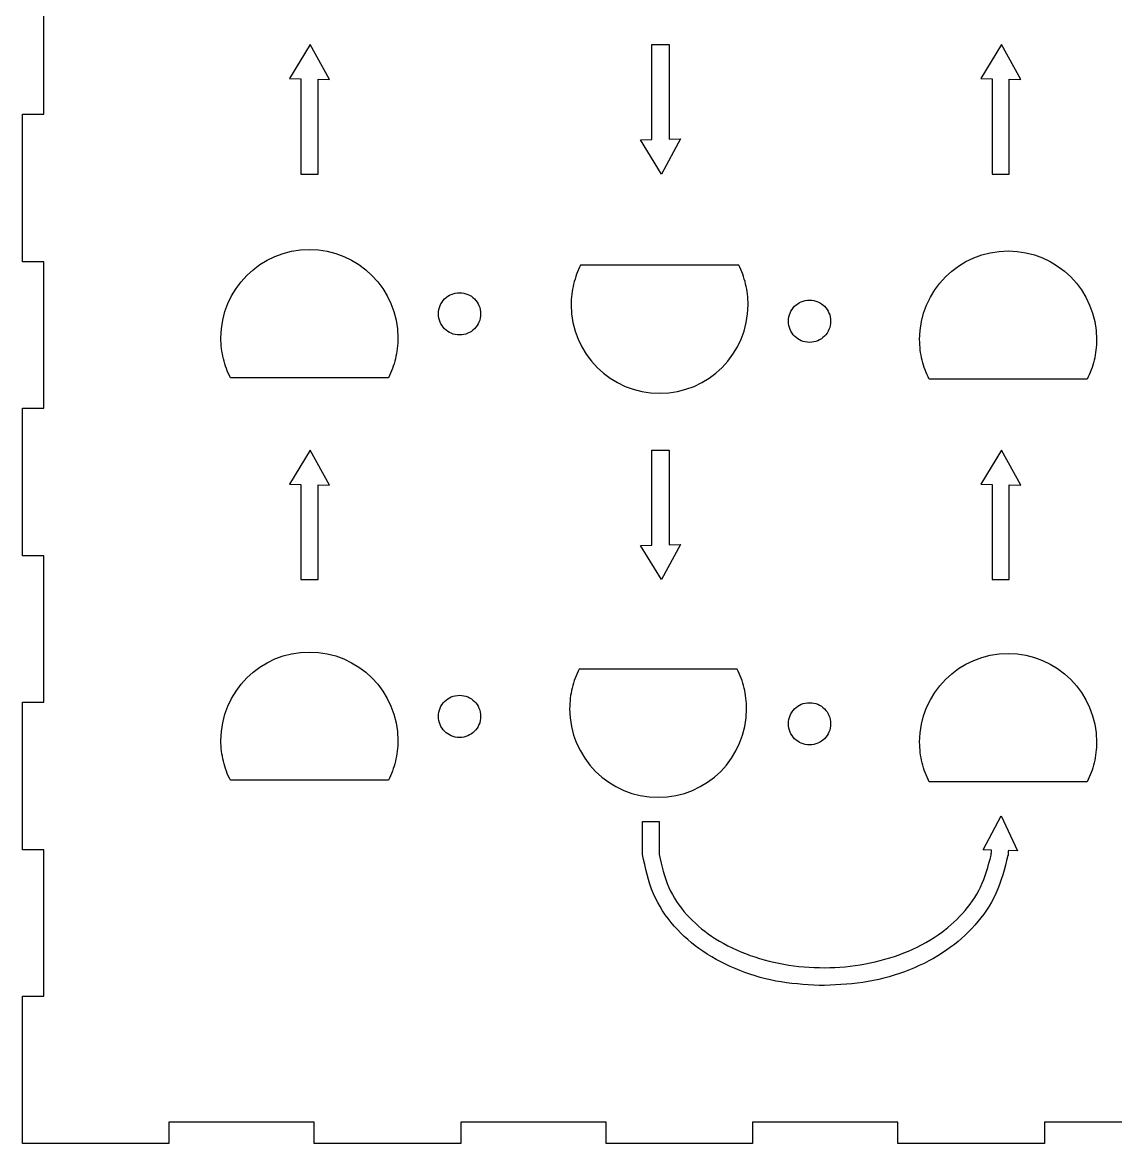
# Model space of a CAD drawing. Extents: x -830 to 230, y -333 to 309.
# Drawn here: x -548.5 to -395.9, y 0 to 156.6 of the extents above; entities that cross this region are included whole.
import ezdxf

# ---------------------------------------------------------------- set-up
doc = ezdxf.new("R2010")
doc.units = 0
doc.layers.add('newlayer', color=7, linetype='CONTINUOUS')

msp = doc.modelspace()

# ---------------------------------------------------------------- linework, layer by layer
at = {"layer": 'newlayer', "color": 7}
for p, q in [((-545.512673, 143.803941), (-545.512673, 164.247275)), ((-548.512673, 123.180609), (-548.512673, 143.803941)), ((-548.512673, 143.803941), (-545.512673, 143.803941)), ((-514.326688, 123.421503), (-513.246822, 123.942318)), ((-513.246822, 123.942318), (-512.111893, 124.358224)), ((-512.111893, 124.358224), (-510.928084, 124.663001)), ((-510.928084, 124.663001), (-509.701602, 124.850428)), ((-509.701602, 124.850428), (-508.438658, 124.914286)), ((-508.438658, 124.914286), (-507.175742, 124.850428)), ((-507.175742, 124.850428), (-505.94926, 124.663001)), ((-505.94926, 124.663001), (-504.765451, 124.358224)), ((-504.765451, 124.358224), (-503.630523, 123.942318)), ((-503.630523, 123.942318), (-502.550656, 123.421503)), ((-416.758656, 123.21491), (-415.678789, 123.735726)), ((-415.678789, 123.735726), (-414.543861, 124.151631)), ((-414.543861, 124.151631), (-413.360052, 124.456409)), ((-413.360052, 124.456409), (-412.13357, 124.643835)), ((-412.13357, 124.643835), (-410.870626, 124.707694)), ((-410.870626, 124.707694), (-409.60771, 124.643835)), ((-409.60771, 124.643835), (-408.381228, 124.456409)), ((-408.381228, 124.456409), (-407.197419, 124.151631)), ((-407.197419, 124.151631), (-406.06249, 123.735726)), ((-406.06249, 123.735726), (-404.982624, 123.21491)), ((-545.512673, 123.180609), (-548.512673, 123.180609)), ((-545.512673, 102.737275), (-545.512673, 123.180609)), ((-516.296261, 122.090023), (-515.345228, 122.801999)), ((-515.345228, 122.801999), (-514.326688, 123.421503)), ((-502.550656, 123.421503), (-501.532116, 122.801999)), ((-501.532116, 122.801999), (-500.581083, 122.090023)), ((-470.714691, 122.424005), (-470.859725, 122.103387)), ((-470.561077, 122.739815), (-470.714691, 122.424005)), ((-469.18197, 122.739815), (-470.561077, 122.739815)), ((-467.802835, 122.739815), (-469.18197, 122.739815)), ((-466.4237, 122.739815), (-467.802835, 122.739815)), ((-465.044564, 122.739815), (-466.4237, 122.739815)), ((-463.665457, 122.739815), (-465.044564, 122.739815)), ((-462.286322, 122.739815), (-463.665457, 122.739815)), ((-460.907186, 122.739815), (-462.286322, 122.739815)), ((-459.528051, 122.739815), (-460.907186, 122.739815)), ((-458.148944, 122.739815), (-459.528051, 122.739815)), ((-456.769809, 122.739815), (-458.148944, 122.739815)), ((-455.390673, 122.739815), (-456.769809, 122.739815)), ((-454.011538, 122.739815), (-455.390673, 122.739815)), ((-452.632431, 122.739815), (-454.011538, 122.739815)), ((-451.253296, 122.739815), (-452.632431, 122.739815)), ((-449.87416, 122.739815), (-451.253296, 122.739815)), ((-448.495025, 122.739815), (-449.87416, 122.739815)), ((-448.341637, 122.424067), (-448.495025, 122.739815)), ((-448.197026, 122.10348), (-448.341637, 122.424067)), ((-418.728229, 121.883431), (-417.777196, 122.595407)), ((-417.777196, 122.595407), (-416.758656, 123.21491)), ((-404.982624, 123.21491), (-403.964084, 122.595407)), ((-403.964084, 122.595407), (-403.013051, 121.883431)), ((-517.970911, 120.41355), (-517.173549, 121.291803)), ((-517.173549, 121.291803), (-516.296261, 122.090023)), ((-500.581083, 122.090023), (-499.703767, 121.291803)), ((-499.703767, 121.291803), (-498.906433, 120.41355)), ((-471.350509, 120.775587), (-471.449936, 120.432995)), ((-471.241572, 121.114062), (-471.350509, 120.775587)), ((-471.123349, 121.448278), (-471.241572, 121.114062)), ((-470.99601, 121.778097), (-471.123349, 121.448278)), ((-470.859725, 122.103387), (-470.99601, 121.778097)), ((-448.061334, 121.778202), (-448.197026, 122.10348)), ((-447.934701, 121.448363), (-448.061334, 121.778202)), ((-447.817325, 121.114116), (-447.934701, 121.448363)), ((-447.709318, 120.775602), (-447.817325, 121.114116)), ((-447.610879, 120.432961), (-447.709318, 120.775602)), ((-420.402879, 120.206958), (-419.605516, 121.085211)), ((-419.605516, 121.085211), (-418.728229, 121.883431)), ((-403.013051, 121.883431), (-402.135735, 121.085211)), ((-402.135735, 121.085211), (-401.338401, 120.206958)), ((-519.300968, 118.441841), (-518.682111, 119.46149)), ((-518.682111, 119.46149), (-517.970911, 120.41355)), ((-498.906433, 120.41355), (-498.195205, 119.46149)), ((-498.195205, 119.46149), (-497.576376, 118.441841)), ((-471.749035, 119.024164), (-471.798227, 118.663033)), ((-471.68943, 119.381867), (-471.749035, 119.024164)), ((-471.61958, 119.735996), (-471.68943, 119.381867)), ((-471.539711, 120.086418), (-471.61958, 119.735996)), ((-471.449936, 120.432995), (-471.539711, 120.086418)), ((-447.522148, 120.086333), (-447.610879, 120.432961)), ((-447.443267, 119.735867), (-447.522148, 120.086333)), ((-447.374377, 119.381692), (-447.443267, 119.735867)), ((-447.315675, 119.023964), (-447.374377, 119.381692)), ((-447.267302, 118.662818), (-447.315675, 119.023964)), ((-421.732936, 118.235249), (-421.114107, 119.254898)), ((-421.114107, 119.254898), (-420.402879, 120.206958)), ((-401.338401, 120.206958), (-400.627173, 119.254898)), ((-400.627173, 119.254898), (-400.008344, 118.235249)), ((-519.821216, 117.360823), (-519.300968, 118.441841)), ((-497.576376, 118.441841), (-497.056128, 117.360823)), ((-490.070902, 117.326852), (-489.923159, 117.570082)), ((-489.923159, 117.570082), (-489.753317, 117.797178)), ((-489.753317, 117.797178), (-489.56293, 118.006671)), ((-489.56293, 118.006671), (-489.353437, 118.19707)), ((-489.353437, 118.19707), (-489.126332, 118.366891)), ((-489.126332, 118.366891), (-488.883113, 118.514657)), ((-488.883113, 118.514657), (-488.625247, 118.63888)), ((-488.625247, 118.63888), (-488.354201, 118.738081)), ((-488.354201, 118.738081), (-488.071499, 118.81077)), ((-488.071499, 118.81077), (-487.77858, 118.855474)), ((-487.77858, 118.855474), (-487.476969, 118.870686)), ((-487.476969, 118.870686), (-487.17533, 118.855474)), ((-487.17533, 118.855474), (-486.88244, 118.81077)), ((-486.88244, 118.81077), (-486.59971, 118.738081)), ((-486.59971, 118.738081), (-486.328692, 118.63888)), ((-486.328692, 118.63888), (-486.070797, 118.514657)), ((-486.070797, 118.514657), (-485.827578, 118.366891)), ((-485.827578, 118.366891), (-485.600474, 118.19707)), ((-485.600474, 118.19707), (-485.39098, 118.006671)), ((-485.39098, 118.006671), (-485.200593, 117.797178)), ((-485.200593, 117.797178), (-485.03078, 117.570082)), ((-485.03078, 117.570082), (-484.883008, 117.326852)), ((-471.88168, 117.560407), (-471.887324, 117.186915)), ((-471.864746, 117.931016), (-471.88168, 117.560407)), ((-471.836806, 118.298602), (-471.864746, 117.931016)), ((-471.798227, 118.663033), (-471.836806, 118.298602)), ((-447.229399, 118.298399), (-447.267302, 118.662818)), ((-447.202024, 117.930847), (-447.229399, 118.298399)), ((-447.185655, 117.560303), (-447.202024, 117.930847)), ((-447.18001, 117.186912), (-447.185655, 117.560303)), ((-440.252838, 117.334268), (-440.009619, 117.482037)), ((-440.009619, 117.482037), (-439.751724, 117.60626)), ((-439.751724, 117.60626), (-439.480678, 117.705461)), ((-439.480678, 117.705461), (-439.197976, 117.77815)), ((-439.197976, 117.77815), (-438.905086, 117.822854)), ((-438.905086, 117.822854), (-438.603446, 117.838066)), ((-438.603446, 117.838066), (-438.301836, 117.822854)), ((-438.301836, 117.822854), (-438.008917, 117.77815)), ((-438.008917, 117.77815), (-437.726215, 117.705461)), ((-437.726215, 117.705461), (-437.455169, 117.60626)), ((-437.455169, 117.60626), (-437.197302, 117.482037)), ((-437.197302, 117.482037), (-436.954083, 117.334268)), ((-422.253184, 117.15423), (-421.732936, 118.235249)), ((-400.008344, 118.235249), (-399.488096, 117.15423)), ((-520.541109, 115.039562), (-520.236676, 116.224655)), ((-520.236676, 116.224655), (-519.821216, 117.360823)), ((-497.056128, 117.360823), (-496.640668, 116.224655)), ((-496.640668, 116.224655), (-496.336235, 115.039559)), ((-490.426982, 115.920705), (-490.411742, 116.222327)), ((-490.411742, 115.619085), (-490.426982, 115.920705)), ((-490.411742, 116.222327), (-490.367038, 116.515234)), ((-490.367038, 116.515234), (-490.294337, 116.797945)), ((-490.294337, 116.797945), (-490.195136, 117.06898)), ((-490.195136, 117.06898), (-490.070902, 117.326852)), ((-484.883008, 117.326852), (-484.758802, 117.06898)), ((-484.758802, 117.06898), (-484.659601, 116.797945)), ((-484.659601, 116.797945), (-484.586901, 116.515234)), ((-484.586901, 116.515234), (-484.542197, 116.222327)), ((-484.542197, 116.222327), (-484.526957, 115.920705)), ((-484.526957, 115.920705), (-484.542197, 115.619085)), ((-471.887324, 117.186915), (-471.886929, 117.186915)), ((-471.886929, 117.186915), (-471.823147, 115.922621)), ((-471.823147, 115.922621), (-471.635921, 114.694816)), ((-447.431019, 114.694816), (-447.243793, 115.922618)), ((-447.243793, 115.922618), (-447.18001, 117.186912)), ((-441.420814, 115.765322), (-441.321613, 116.036357)), ((-441.321613, 116.036357), (-441.197407, 116.294229)), ((-441.197407, 116.294229), (-441.049636, 116.537456)), ((-441.049636, 116.537456), (-440.879823, 116.764555)), ((-440.879823, 116.764555), (-440.689407, 116.974046)), ((-440.689407, 116.974046), (-440.479942, 117.16445)), ((-440.479942, 117.16445), (-440.252838, 117.334268)), ((-436.954083, 117.334268), (-436.726979, 117.16445)), ((-436.726979, 117.16445), (-436.517486, 116.974046)), ((-436.517486, 116.974046), (-436.327098, 116.764555)), ((-436.327098, 116.764555), (-436.157257, 116.537456)), ((-436.157257, 116.537456), (-436.009514, 116.294229)), ((-436.009514, 116.294229), (-435.88528, 116.036357)), ((-435.88528, 116.036357), (-435.786078, 115.765322)), ((-422.973077, 114.83297), (-422.668644, 116.018063)), ((-422.668644, 116.018063), (-422.253184, 117.15423)), ((-399.488096, 117.15423), (-399.072636, 116.018063)), ((-399.072636, 116.018063), (-398.768203, 114.832967)), ((-520.728335, 113.811757), (-520.541109, 115.039562)), ((-496.336235, 115.039559), (-496.149009, 113.811757)), ((-490.367038, 115.326178), (-490.411742, 115.619085)), ((-490.294337, 115.043468), (-490.367038, 115.326178)), ((-490.195136, 114.772433), (-490.294337, 115.043468)), ((-490.070902, 114.514561), (-490.195136, 114.772433)), ((-489.923159, 114.271333), (-490.070902, 114.514561)), ((-484.883008, 114.514561), (-485.03078, 114.271333)), ((-484.758802, 114.772433), (-484.883008, 114.514561)), ((-484.659601, 115.043468), (-484.758802, 114.772433)), ((-484.586901, 115.326178), (-484.659601, 115.043468)), ((-484.542197, 115.619085), (-484.586901, 115.326178)), ((-471.635921, 114.694816), (-471.331459, 113.50972)), ((-447.73548, 113.50972), (-447.431019, 114.694816)), ((-441.553459, 114.888082), (-441.538219, 115.189704)), ((-441.538219, 114.586463), (-441.553459, 114.888082)), ((-441.538219, 115.189704), (-441.493515, 115.482611)), ((-441.493515, 114.293555), (-441.538219, 114.586463)), ((-441.493515, 115.482611), (-441.420814, 115.765322)), ((-435.786078, 115.765322), (-435.713378, 115.482611)), ((-435.713378, 115.482611), (-435.668674, 115.189704)), ((-435.668674, 114.586463), (-435.713378, 114.293555)), ((-435.668674, 115.189704), (-435.653434, 114.888082)), ((-435.653434, 114.888082), (-435.668674, 114.586463)), ((-423.160303, 113.605165), (-422.973077, 114.83297)), ((-398.768203, 114.832967), (-398.580977, 113.605165)), ((-520.792117, 112.547463), (-520.728335, 113.811757)), ((-496.149009, 113.811757), (-496.085199, 112.547463)), ((-489.753317, 114.044232), (-489.923159, 114.271333)), ((-489.56293, 113.834741), (-489.753317, 114.044232)), ((-489.353437, 113.644343), (-489.56293, 113.834741)), ((-489.126332, 113.474518), (-489.353437, 113.644343)), ((-488.883113, 113.326755), (-489.126332, 113.474518)), ((-488.625247, 113.202532), (-488.883113, 113.326755)), ((-488.354201, 113.103331), (-488.625247, 113.202532)), ((-488.071499, 113.030639), (-488.354201, 113.103331)), ((-487.77858, 112.985935), (-488.071499, 113.030639)), ((-487.476969, 112.970723), (-487.77858, 112.985935)), ((-487.17533, 112.985935), (-487.476969, 112.970723)), ((-486.88244, 113.030639), (-487.17533, 112.985935)), ((-486.59971, 113.103331), (-486.88244, 113.030639)), ((-486.328692, 113.202532), (-486.59971, 113.103331)), ((-486.070797, 113.326755), (-486.328692, 113.202532)), ((-485.827578, 113.474518), (-486.070797, 113.326755)), ((-485.600474, 113.644343), (-485.827578, 113.474518)), ((-485.39098, 113.834741), (-485.600474, 113.644343)), ((-485.200593, 114.044232), (-485.39098, 113.834741)), ((-485.03078, 114.271333), (-485.200593, 114.044232)), ((-471.331459, 113.50972), (-470.916, 112.373552)), ((-448.15094, 112.373552), (-447.73548, 113.50972)), ((-441.420814, 114.010845), (-441.493515, 114.293555)), ((-441.321613, 113.73981), (-441.420814, 114.010845)), ((-441.197407, 113.481938), (-441.321613, 113.73981)), ((-441.049636, 113.23871), (-441.197407, 113.481938)), ((-440.879823, 113.011609), (-441.049636, 113.23871)), ((-440.689407, 112.802118), (-440.879823, 113.011609)), ((-440.479942, 112.61172), (-440.689407, 112.802118)), ((-436.517486, 112.802118), (-436.726979, 112.61172)), ((-436.327098, 113.011609), (-436.517486, 112.802118)), ((-436.157257, 113.23871), (-436.327098, 113.011609)), ((-436.009514, 113.481938), (-436.157257, 113.23871)), ((-435.88528, 113.73981), (-436.009514, 113.481938)), ((-435.786078, 114.010845), (-435.88528, 113.73981)), ((-435.713378, 114.293555), (-435.786078, 114.010845)), ((-423.224085, 112.340871), (-423.160303, 113.605165)), ((-398.580977, 113.605165), (-398.517166, 112.340871)), ((-520.792258, 112.547461), (-520.792117, 112.547463)), ((-520.786614, 112.173968), (-520.792258, 112.547461)), ((-520.769681, 111.803359), (-520.786614, 112.173968)), ((-520.742023, 111.435773), (-520.769681, 111.803359)), ((-520.703443, 111.071342), (-520.742023, 111.435773)), ((-496.134588, 111.435976), (-496.17249, 111.071557)), ((-496.107212, 111.803528), (-496.134588, 111.435976)), ((-496.090843, 112.174072), (-496.107212, 111.803528)), ((-496.085199, 112.547463), (-496.090843, 112.174072)), ((-470.916, 112.373552), (-470.395752, 111.292534)), ((-470.395752, 111.292534), (-469.776923, 110.272885)), ((-449.290017, 110.272885), (-448.671188, 111.292534)), ((-448.671188, 111.292534), (-448.15094, 112.373552)), ((-440.252838, 112.441895), (-440.479942, 112.61172)), ((-440.009619, 112.294132), (-440.252838, 112.441895)), ((-439.751724, 112.169909), (-440.009619, 112.294132)), ((-439.480678, 112.070708), (-439.751724, 112.169909)), ((-439.197976, 111.998016), (-439.480678, 112.070708)), ((-438.905086, 111.953312), (-439.197976, 111.998016)), ((-438.603446, 111.9381), (-438.905086, 111.953312)), ((-438.301836, 111.953312), (-438.603446, 111.9381)), ((-438.008917, 111.998016), (-438.301836, 111.953312)), ((-437.726215, 112.070708), (-438.008917, 111.998016)), ((-437.455169, 112.169909), (-437.726215, 112.070708)), ((-437.197302, 112.294132), (-437.455169, 112.169909)), ((-436.954083, 112.441895), (-437.197302, 112.294132)), ((-436.726979, 112.61172), (-436.954083, 112.441895)), ((-423.224508, 112.340868), (-423.224085, 112.340871)), ((-423.218864, 111.967375), (-423.224508, 112.340868)), ((-423.201931, 111.596767), (-423.218864, 111.967375)), ((-423.173991, 111.229181), (-423.201931, 111.596767)), ((-423.135411, 110.86475), (-423.173991, 111.229181)), ((-398.566555, 111.229384), (-398.604458, 110.864965)), ((-398.53918, 111.596936), (-398.566555, 111.229384)), ((-398.522811, 111.96748), (-398.53918, 111.596936)), ((-398.517166, 112.340871), (-398.522811, 111.96748)), ((-520.654252, 110.710211), (-520.703443, 111.071342)), ((-520.594646, 110.352508), (-520.654252, 110.710211)), ((-520.524796, 109.998379), (-520.594646, 110.352508)), ((-520.444899, 109.647957), (-520.524796, 109.998379)), ((-520.355153, 109.30138), (-520.444899, 109.647957)), ((-496.427337, 109.648042), (-496.516096, 109.301414)), ((-496.348456, 109.998511), (-496.427337, 109.648042)), ((-496.279593, 110.352683), (-496.348456, 109.998511)), ((-496.220891, 110.710411), (-496.279593, 110.352683)), ((-496.17249, 111.071557), (-496.220891, 110.710411)), ((-469.776923, 110.272885), (-469.065723, 109.320825)), ((-450.001217, 109.320825), (-449.290017, 110.272885)), ((-423.08622, 110.503621), (-423.135411, 110.86475)), ((-423.026614, 110.145916), (-423.08622, 110.503621)), ((-422.956764, 109.791789), (-423.026614, 110.145916)), ((-422.876867, 109.441365), (-422.956764, 109.791789)), ((-398.780423, 109.791919), (-398.859304, 109.44145)), ((-398.711561, 110.146091), (-398.780423, 109.791919)), ((-398.652859, 110.503819), (-398.711561, 110.146091)), ((-398.604458, 110.864965), (-398.652859, 110.503819)), ((-520.255698, 108.958788), (-520.355153, 109.30138)), ((-520.146788, 108.620313), (-520.255698, 108.958788)), ((-520.028565, 108.286097), (-520.146788, 108.620313)), ((-519.901198, 107.956281), (-520.028565, 108.286097)), ((-496.839917, 108.286012), (-496.966522, 107.956176)), ((-496.722513, 108.620259), (-496.839917, 108.286012)), ((-496.614535, 108.958774), (-496.722513, 108.620259)), ((-496.516096, 109.301414), (-496.614535, 108.958774)), ((-469.065723, 109.320825), (-468.26836, 108.442572)), ((-468.26836, 108.442572), (-467.391044, 107.644352)), ((-451.675867, 107.644352), (-450.798579, 108.442572)), ((-450.798579, 108.442572), (-450.001217, 109.320825)), ((-422.78712, 109.094788), (-422.876867, 109.441365)), ((-422.687665, 108.752195), (-422.78712, 109.094788)), ((-422.578756, 108.413721), (-422.687665, 108.752195)), ((-422.460533, 108.079507), (-422.578756, 108.413721)), ((-422.333166, 107.749688), (-422.460533, 108.079507)), ((-399.271885, 108.07942), (-399.39849, 107.749584)), ((-399.154481, 108.413667), (-399.271885, 108.07942)), ((-399.046502, 108.752181), (-399.154481, 108.413667)), ((-398.948063, 109.094822), (-399.046502, 108.752181)), ((-398.859304, 109.44145), (-398.948063, 109.094822)), ((-519.764913, 107.630991), (-519.901198, 107.956281)), ((-519.619879, 107.310373), (-519.764913, 107.630991)), ((-519.466294, 106.994561), (-519.619879, 107.310373)), ((-518.087158, 106.994561), (-519.466294, 106.994561)), ((-516.708023, 106.994561), (-518.087158, 106.994561)), ((-515.328916, 106.994561), (-516.708023, 106.994561)), ((-513.949781, 106.994561), (-515.328916, 106.994561)), ((-512.570645, 106.994561), (-513.949781, 106.994561)), ((-511.19151, 106.994561), (-512.570645, 106.994561)), ((-509.812403, 106.994561), (-511.19151, 106.994561)), ((-508.433268, 106.994561), (-509.812403, 106.994561)), ((-507.054132, 106.994561), (-508.433268, 106.994561)), ((-505.674997, 106.994561), (-507.054132, 106.994561)), ((-504.29589, 106.994561), (-505.674997, 106.994561)), ((-502.916754, 106.994561), (-504.29589, 106.994561)), ((-501.537619, 106.994561), (-502.916754, 106.994561)), ((-500.158484, 106.994561), (-501.537619, 106.994561)), ((-498.779377, 106.994561), (-500.158484, 106.994561)), ((-497.400241, 106.994561), (-498.779377, 106.994561)), ((-497.246854, 107.310311), (-497.400241, 106.994561)), ((-497.102215, 107.630895), (-497.246854, 107.310311)), ((-496.966522, 107.956176), (-497.102215, 107.630895)), ((-467.391044, 107.644352), (-466.440012, 106.932376)), ((-466.440012, 106.932376), (-465.421472, 106.312873)), ((-453.645468, 106.312873), (-452.626899, 106.932376)), ((-452.626899, 106.932376), (-451.675867, 107.644352)), ((-422.196881, 107.424399), (-422.333166, 107.749688)), ((-422.051847, 107.103781), (-422.196881, 107.424399)), ((-421.898262, 106.787968), (-422.051847, 107.103781)), ((-420.519126, 106.787968), (-421.898262, 106.787968)), ((-419.139991, 106.787968), (-420.519126, 106.787968)), ((-417.760884, 106.787968), (-419.139991, 106.787968)), ((-416.381748, 106.787968), (-417.760884, 106.787968)), ((-415.002613, 106.787968), (-416.381748, 106.787968)), ((-413.623478, 106.787968), (-415.002613, 106.787968)), ((-412.244371, 106.787968), (-413.623478, 106.787968)), ((-410.865235, 106.787968), (-412.244371, 106.787968)), ((-409.4861, 106.787968), (-410.865235, 106.787968)), ((-408.106965, 106.787968), (-409.4861, 106.787968)), ((-406.727858, 106.787968), (-408.106965, 106.787968)), ((-405.348722, 106.787968), (-406.727858, 106.787968)), ((-403.969587, 106.787968), (-405.348722, 106.787968)), ((-402.590452, 106.787968), (-403.969587, 106.787968)), ((-401.211344, 106.787968), (-402.590452, 106.787968)), ((-399.832209, 106.787968), (-401.211344, 106.787968)), ((-399.678821, 107.103718), (-399.832209, 106.787968)), ((-399.534182, 107.424303), (-399.678821, 107.103718)), ((-399.39849, 107.749584), (-399.534182, 107.424303)), ((-465.421472, 106.312873), (-464.341633, 105.792057)), ((-464.341633, 105.792057), (-463.206677, 105.376152)), ((-463.206677, 105.376152), (-462.022867, 105.071374)), ((-462.022867, 105.071374), (-460.796386, 104.883948)), ((-458.270554, 104.883948), (-457.044072, 105.071374)), ((-457.044072, 105.071374), (-455.860235, 105.376152)), ((-455.860235, 105.376152), (-454.725306, 105.792057)), ((-454.725306, 105.792057), (-453.645468, 106.312873)), ((-460.796386, 104.883948), (-459.53347, 104.820089)), ((-459.53347, 104.820089), (-458.270554, 104.883948)), ((-548.512673, 82.113943), (-548.512673, 102.737275)), ((-548.512673, 102.737275), (-545.512673, 102.737275)), ((-545.512673, 82.113943), (-548.512673, 82.113943)), ((-545.512673, 61.670611), (-545.512673, 82.113943)), ((-514.326688, 67.193864), (-513.246822, 67.71468)), ((-513.246822, 67.71468), (-512.111893, 68.130585)), ((-512.111893, 68.130585), (-510.928084, 68.435362)), ((-510.928084, 68.435362), (-509.701602, 68.622789)), ((-509.701602, 68.622789), (-508.438658, 68.686647)), ((-508.438658, 68.686647), (-507.175742, 68.622789)), ((-507.175742, 68.622789), (-505.94926, 68.435362)), ((-505.94926, 68.435362), (-504.765451, 68.130585)), ((-504.765451, 68.130585), (-503.630523, 67.71468)), ((-503.630523, 67.71468), (-502.550656, 67.193864)), ((-416.758656, 66.987249), (-415.678789, 67.508065)), ((-415.678789, 67.508065), (-414.543861, 67.92397)), ((-414.543861, 67.92397), (-413.360052, 68.228748)), ((-413.360052, 68.228748), (-412.13357, 68.416174)), ((-412.13357, 68.416174), (-410.870626, 68.480033)), ((-410.870626, 68.480033), (-409.60771, 68.416174)), ((-409.60771, 68.416174), (-408.381228, 68.228748)), ((-408.381228, 68.228748), (-407.197419, 67.92397)), ((-407.197419, 67.92397), (-406.06249, 67.508065)), ((-406.06249, 67.508065), (-404.982624, 66.987249)), ((-517.173549, 65.064162), (-516.296261, 65.862385)), ((-516.296261, 65.862385), (-515.345228, 66.574361)), ((-515.345228, 66.574361), (-514.326688, 67.193864)), ((-502.550656, 67.193864), (-501.532116, 66.574361)), ((-501.532116, 66.574361), (-500.581083, 65.862385)), ((-500.581083, 65.862385), (-499.703767, 65.064162)), ((-470.92537, 65.993423), (-471.070404, 65.672805)), ((-470.771756, 66.309236), (-470.92537, 65.993423)), ((-469.392649, 66.309236), (-470.771756, 66.309236)), ((-468.013514, 66.309236), (-469.392649, 66.309236)), ((-466.634378, 66.309236), (-468.013514, 66.309236)), ((-465.255243, 66.309236), (-466.634378, 66.309236)), ((-463.876136, 66.309236), (-465.255243, 66.309236)), ((-462.497001, 66.309236), (-463.876136, 66.309236)), ((-461.117865, 66.309236), (-462.497001, 66.309236)), ((-459.73873, 66.309236), (-461.117865, 66.309236)), ((-458.359623, 66.309236), (-459.73873, 66.309236)), ((-456.980488, 66.309236), (-458.359623, 66.309236)), ((-455.601352, 66.309236), (-456.980488, 66.309236)), ((-454.222217, 66.309236), (-455.601352, 66.309236)), ((-452.84311, 66.309236), (-454.222217, 66.309236)), ((-451.463974, 66.309236), (-452.84311, 66.309236)), ((-450.084839, 66.309236), (-451.463974, 66.309236)), ((-448.705704, 66.309236), (-450.084839, 66.309236)), ((-448.552316, 65.993488), (-448.705704, 66.309236)), ((-448.407705, 65.672901), (-448.552316, 65.993488)), ((-418.728229, 65.65577), (-417.777196, 66.367746)), ((-417.777196, 66.367746), (-416.758656, 66.987249)), ((-404.982624, 66.987249), (-403.964084, 66.367746)), ((-403.964084, 66.367746), (-403.013051, 65.65577)), ((-517.970911, 64.185911), (-517.173549, 65.064162)), ((-499.703767, 65.064162), (-498.906433, 64.185911)), ((-471.561188, 64.345011), (-471.660615, 64.002419)), ((-471.45225, 64.683483), (-471.561188, 64.345011)), ((-471.334028, 65.017699), (-471.45225, 64.683483)), ((-471.206689, 65.347518), (-471.334028, 65.017699)), ((-471.070404, 65.672805), (-471.206689, 65.347518)), ((-448.272013, 65.34762), (-448.407705, 65.672901)), ((-448.14538, 65.017787), (-448.272013, 65.34762)), ((-448.028004, 64.68354), (-448.14538, 65.017787)), ((-447.919997, 64.345025), (-448.028004, 64.68354)), ((-447.821558, 64.002385), (-447.919997, 64.345025)), ((-420.402879, 63.979297), (-419.605516, 64.857549)), ((-419.605516, 64.857549), (-418.728229, 65.65577)), ((-403.013051, 65.65577), (-402.135735, 64.857547)), ((-402.135735, 64.857547), (-401.338401, 63.979297)), ((-519.300968, 62.2142), (-518.682111, 63.233849)), ((-518.682111, 63.233849), (-517.970911, 64.185911)), ((-498.906433, 64.185911), (-498.195205, 63.233849)), ((-498.195205, 63.233849), (-497.576376, 62.2142)), ((-487.77858, 62.627805), (-487.476969, 62.643017)), ((-487.476969, 62.643017), (-487.17533, 62.627805)), ((-471.900109, 62.951294), (-471.959714, 62.593594)), ((-471.830259, 63.30542), (-471.900109, 62.951294)), ((-471.75039, 63.655842), (-471.830259, 63.30542)), ((-471.660615, 64.002419), (-471.75039, 63.655842)), ((-447.732827, 63.655757), (-447.821558, 64.002385)), ((-447.653946, 63.305288), (-447.732827, 63.655757)), ((-447.585056, 62.951119), (-447.653946, 63.305288)), ((-447.526354, 62.593391), (-447.585056, 62.951119)), ((-421.732936, 62.007585), (-421.114107, 63.027234)), ((-421.114107, 63.027234), (-420.402879, 63.979297)), ((-401.338401, 63.979297), (-400.627173, 63.027234)), ((-400.627173, 63.027234), (-400.008344, 62.007585)), ((-548.512673, 41.047279), (-548.512673, 61.670611)), ((-548.512673, 61.670611), (-545.512673, 61.670611)), ((-520.236676, 59.997011), (-519.821216, 61.133179)), ((-519.821216, 61.133179), (-519.300968, 62.2142)), ((-497.576376, 62.2142), (-497.056128, 61.133179)), ((-497.056128, 61.133179), (-496.640668, 59.997011)), ((-490.195136, 60.84131), (-490.070902, 61.099182)), ((-490.070902, 61.099182), (-489.923159, 61.34241)), ((-489.923159, 61.34241), (-489.753317, 61.569508)), ((-489.753317, 61.569508), (-489.56293, 61.778999)), ((-489.56293, 61.778999), (-489.353437, 61.9694)), ((-489.353437, 61.9694), (-489.126332, 62.139222)), ((-489.126332, 62.139222), (-488.883113, 62.286988)), ((-488.883113, 62.286988), (-488.625247, 62.411211)), ((-488.625247, 62.411211), (-488.354201, 62.510412)), ((-488.354201, 62.510412), (-488.071499, 62.583101)), ((-488.071499, 62.583101), (-487.77858, 62.627805)), ((-487.17533, 62.627805), (-486.88244, 62.583101)), ((-486.88244, 62.583101), (-486.59971, 62.510412)), ((-486.59971, 62.510412), (-486.328692, 62.411211)), ((-486.328692, 62.411211), (-486.070797, 62.286988)), ((-486.070797, 62.286988), (-485.827578, 62.139222)), ((-485.827578, 62.139222), (-485.600474, 61.9694)), ((-485.600474, 61.9694), (-485.39098, 61.778999)), ((-485.39098, 61.778999), (-485.200593, 61.569508)), ((-485.200593, 61.569508), (-485.03078, 61.34241)), ((-485.03078, 61.34241), (-484.883008, 61.099182)), ((-484.883008, 61.099182), (-484.758802, 60.84131)), ((-472.092359, 61.129837), (-472.098003, 60.756344)), ((-472.075425, 61.500446), (-472.092359, 61.129837)), ((-472.047485, 61.868032), (-472.075425, 61.500446)), ((-472.008906, 62.232459), (-472.047485, 61.868032)), ((-471.959714, 62.593594), (-472.008906, 62.232459)), ((-447.477981, 62.232245), (-447.526354, 62.593391)), ((-447.440078, 61.867826), (-447.477981, 62.232245)), ((-447.412703, 61.500276), (-447.440078, 61.867826)), ((-447.396334, 61.129733), (-447.412703, 61.500276)), ((-447.390689, 60.756344), (-447.396334, 61.129733)), ((-440.479942, 60.936777), (-440.252838, 61.106599)), ((-440.252838, 61.106599), (-440.009619, 61.254365)), ((-440.009619, 61.254365), (-439.751724, 61.378588)), ((-439.751724, 61.378588), (-439.480678, 61.477789)), ((-439.480678, 61.477789), (-439.197976, 61.550478)), ((-439.197976, 61.550478), (-438.905086, 61.595182)), ((-438.905086, 61.595182), (-438.603446, 61.610394)), ((-438.603446, 61.610394), (-438.301836, 61.595182)), ((-438.301836, 61.595182), (-438.008917, 61.550478)), ((-438.008917, 61.550478), (-437.726215, 61.477789)), ((-437.726215, 61.477789), (-437.455169, 61.378588)), ((-437.455169, 61.378588), (-437.197302, 61.254365)), ((-437.197302, 61.254365), (-436.954083, 61.106599)), ((-436.954083, 61.106599), (-436.726979, 60.936777)), ((-422.253184, 60.926564), (-421.732936, 62.007585)), ((-400.008344, 62.007585), (-399.488096, 60.926564)), ((-520.541109, 58.811912), (-520.236676, 59.997011)), ((-496.640668, 59.997011), (-496.336235, 58.811912)), ((-490.426982, 59.693035), (-490.411742, 59.994657)), ((-490.411742, 59.391416), (-490.426982, 59.693035)), ((-490.411742, 59.994657), (-490.367038, 60.287565)), ((-490.367038, 60.287565), (-490.294337, 60.570275)), ((-490.294337, 60.570275), (-490.195136, 60.84131)), ((-484.758802, 60.84131), (-484.659601, 60.570275)), ((-484.659601, 60.570275), (-484.586901, 60.287565)), ((-484.586901, 60.287565), (-484.542197, 59.994657)), ((-484.542197, 59.994657), (-484.526957, 59.693035)), ((-484.526957, 59.693035), (-484.542197, 59.391416)), ((-472.098003, 60.756344), (-472.097608, 60.756344)), ((-472.097608, 60.756344), (-472.033826, 59.492048)), ((-447.454472, 59.492048), (-447.390689, 60.756344)), ((-441.493515, 59.254942), (-441.420814, 59.537652)), ((-441.420814, 59.537652), (-441.321613, 59.808687)), ((-441.321613, 59.808687), (-441.197407, 60.066559)), ((-441.197407, 60.066559), (-441.049636, 60.309787)), ((-441.049636, 60.309787), (-440.879823, 60.536885)), ((-440.879823, 60.536885), (-440.689407, 60.746376)), ((-440.689407, 60.746376), (-440.479942, 60.936777)), ((-436.726979, 60.936777), (-436.517486, 60.746376)), ((-436.517486, 60.746376), (-436.327098, 60.536885)), ((-436.327098, 60.536885), (-436.157257, 60.309787)), ((-436.157257, 60.309787), (-436.009514, 60.066559)), ((-436.009514, 60.066559), (-435.88528, 59.808687)), ((-435.88528, 59.808687), (-435.786078, 59.537652)), ((-435.786078, 59.537652), (-435.713378, 59.254942)), ((-422.973077, 58.605297), (-422.668644, 59.790396)), ((-422.668644, 59.790396), (-422.253184, 60.926564)), ((-399.488096, 60.926564), (-399.072636, 59.790396)), ((-399.072636, 59.790396), (-398.768203, 58.605297)), ((-520.728335, 57.584107), (-520.541109, 58.811912)), ((-496.336235, 58.811912), (-496.149009, 57.584107)), ((-490.367038, 59.098509), (-490.411742, 59.391416)), ((-490.294337, 58.815798), (-490.367038, 59.098509)), ((-490.195136, 58.544763), (-490.294337, 58.815798)), ((-490.070902, 58.286891), (-490.195136, 58.544763)), ((-489.923159, 58.043664), (-490.070902, 58.286891)), ((-489.753317, 57.816562), (-489.923159, 58.043664)), ((-485.03078, 58.043664), (-485.200593, 57.816562)), ((-484.883008, 58.286891), (-485.03078, 58.043664)), ((-484.758802, 58.544763), (-484.883008, 58.286891)), ((-484.659601, 58.815798), (-484.758802, 58.544763)), ((-484.586901, 59.098509), (-484.659601, 58.815798)), ((-484.542197, 59.391416), (-484.586901, 59.098509)), ((-472.033826, 59.492048), (-471.8466, 58.264243)), ((-471.8466, 58.264243), (-471.542138, 57.079144)), ((-447.946159, 57.079144), (-447.641698, 58.264243)), ((-447.641698, 58.264243), (-447.454472, 59.492048)), ((-441.553459, 58.660412), (-441.538219, 58.962035)), ((-441.538219, 58.358793), (-441.553459, 58.660412)), ((-441.538219, 58.962035), (-441.493515, 59.254942)), ((-441.493515, 58.065886), (-441.538219, 58.358793)), ((-441.420814, 57.783175), (-441.493515, 58.065886)), ((-435.713378, 58.065886), (-435.786078, 57.783175)), ((-435.713378, 59.254942), (-435.668674, 58.962035)), ((-435.668674, 58.358793), (-435.713378, 58.065886)), ((-435.668674, 58.962035), (-435.653434, 58.660412)), ((-435.653434, 58.660412), (-435.668674, 58.358793)), ((-423.160303, 57.377492), (-422.973077, 58.605297)), ((-398.768203, 58.605297), (-398.580977, 57.377492)), ((-520.792117, 56.319811), (-520.728335, 57.584107)), ((-496.149009, 57.584107), (-496.085199, 56.319811)), ((-489.56293, 57.607072), (-489.753317, 57.816562)), ((-489.353437, 57.416673), (-489.56293, 57.607072)), ((-489.126332, 57.246849), (-489.353437, 57.416673)), ((-488.883113, 57.099086), (-489.126332, 57.246849)), ((-488.625247, 56.974863), (-488.883113, 57.099086)), ((-488.354201, 56.875662), (-488.625247, 56.974863)), ((-488.071499, 56.80297), (-488.354201, 56.875662)), ((-487.77858, 56.758266), (-488.071499, 56.80297)), ((-487.476969, 56.743054), (-487.77858, 56.758266)), ((-487.17533, 56.758266), (-487.476969, 56.743054)), ((-486.88244, 56.80297), (-487.17533, 56.758266)), ((-486.59971, 56.875662), (-486.88244, 56.80297)), ((-486.328692, 56.974863), (-486.59971, 56.875662)), ((-486.070797, 57.099086), (-486.328692, 56.974863)), ((-485.827578, 57.246849), (-486.070797, 57.099086)), ((-485.600474, 57.416673), (-485.827578, 57.246849)), ((-485.39098, 57.607072), (-485.600474, 57.416673)), ((-485.200593, 57.816562), (-485.39098, 57.607072)), ((-471.542138, 57.079144), (-471.126679, 55.942976)), ((-448.361618, 55.942976), (-447.946159, 57.079144)), ((-441.321613, 57.51214), (-441.420814, 57.783175)), ((-441.197407, 57.254268), (-441.321613, 57.51214)), ((-441.049636, 57.011041), (-441.197407, 57.254268)), ((-440.879823, 56.783939), (-441.049636, 57.011041)), ((-440.689407, 56.574449), (-440.879823, 56.783939)), ((-440.479942, 56.38405), (-440.689407, 56.574449)), ((-440.252838, 56.214226), (-440.479942, 56.38405)), ((-436.726979, 56.38405), (-436.954083, 56.214226)), ((-436.517486, 56.574449), (-436.726979, 56.38405)), ((-436.327098, 56.783939), (-436.517486, 56.574449)), ((-436.157257, 57.011041), (-436.327098, 56.783939)), ((-436.009514, 57.254268), (-436.157257, 57.011041)), ((-435.88528, 57.51214), (-436.009514, 57.254268)), ((-435.786078, 57.783175), (-435.88528, 57.51214)), ((-423.224085, 56.113196), (-423.160303, 57.377492)), ((-398.580977, 57.377492), (-398.517166, 56.113196)), ((-520.786614, 55.946318), (-520.792258, 56.319811)), ((-520.792258, 56.319811), (-520.792117, 56.319811)), ((-520.769681, 55.575709), (-520.786614, 55.946318)), ((-520.742023, 55.208123), (-520.769681, 55.575709)), ((-520.703443, 54.843695), (-520.742023, 55.208123)), ((-520.654252, 54.482561), (-520.703443, 54.843695)), ((-496.17249, 54.84391), (-496.220891, 54.482764)), ((-496.134588, 55.208329), (-496.17249, 54.84391)), ((-496.107212, 55.575879), (-496.134588, 55.208329)), ((-496.090843, 55.946422), (-496.107212, 55.575879)), ((-496.085199, 56.319811), (-496.090843, 55.946422)), ((-471.126679, 55.942976), (-470.60643, 54.861955)), ((-470.60643, 54.861955), (-469.987602, 53.842306)), ((-449.500696, 53.842306), (-448.881867, 54.861955)), ((-448.881867, 54.861955), (-448.361618, 55.942976)), ((-440.009619, 56.066463), (-440.252838, 56.214226)), ((-439.751724, 55.94224), (-440.009619, 56.066463)), ((-439.480678, 55.843039), (-439.751724, 55.94224)), ((-439.197976, 55.770347), (-439.480678, 55.843039)), ((-438.905086, 55.725643), (-439.197976, 55.770347)), ((-438.603446, 55.710431), (-438.905086, 55.725643)), ((-438.301836, 55.725643), (-438.603446, 55.710431)), ((-438.008917, 55.770347), (-438.301836, 55.725643)), ((-437.726215, 55.843039), (-438.008917, 55.770347)), ((-437.455169, 55.94224), (-437.726215, 55.843039)), ((-437.197302, 56.066463), (-437.455169, 55.94224)), ((-436.954083, 56.214226), (-437.197302, 56.066463)), ((-423.218864, 55.739703), (-423.224508, 56.113196)), ((-423.224508, 56.113196), (-423.224085, 56.113196)), ((-423.201931, 55.369094), (-423.218864, 55.739703)), ((-423.173991, 55.001508), (-423.201931, 55.369094)), ((-423.135411, 54.637081), (-423.173991, 55.001508)), ((-398.566555, 55.001714), (-398.604458, 54.637295)), ((-398.53918, 55.369264), (-398.566555, 55.001714)), ((-398.522811, 55.739807), (-398.53918, 55.369264)), ((-398.517166, 56.113196), (-398.522811, 55.739807)), ((-520.594646, 54.124861), (-520.654252, 54.482561)), ((-520.524796, 53.770735), (-520.594646, 54.124861)), ((-520.444899, 53.420313), (-520.524796, 53.770735)), ((-520.355153, 53.073736), (-520.444899, 53.420313)), ((-496.427337, 53.420398), (-496.516096, 53.07377)), ((-496.348456, 53.770867), (-496.427337, 53.420398)), ((-496.279593, 54.125036), (-496.348456, 53.770867)), ((-496.220891, 54.482764), (-496.279593, 54.125036)), ((-469.987602, 53.842306), (-469.276402, 52.890244)), ((-450.211896, 52.890244), (-449.500696, 53.842306)), ((-423.08622, 54.275946), (-423.135411, 54.637081)), ((-423.026614, 53.918246), (-423.08622, 54.275946)), ((-422.956764, 53.56412), (-423.026614, 53.918246)), ((-422.876867, 53.213698), (-422.956764, 53.56412)), ((-398.780423, 53.564252), (-398.859304, 53.213783)), ((-398.711561, 53.918421), (-398.780423, 53.564252)), ((-398.652859, 54.276149), (-398.711561, 53.918421)), ((-398.604458, 54.637295), (-398.652859, 54.276149)), ((-520.255698, 52.731144), (-520.355153, 53.073736)), ((-520.146788, 52.392672), (-520.255698, 52.731144)), ((-520.028565, 52.058456), (-520.146788, 52.392672)), ((-519.901198, 51.728637), (-520.028565, 52.058456)), ((-519.764913, 51.40335), (-519.901198, 51.728637)), ((-496.966522, 51.728535), (-497.102215, 51.403254)), ((-496.839917, 52.058368), (-496.966522, 51.728535)), ((-496.722513, 52.392615), (-496.839917, 52.058368)), ((-496.614535, 52.731129), (-496.722513, 52.392615)), ((-496.516096, 53.07377), (-496.614535, 52.731129)), ((-469.276402, 52.890244), (-468.479039, 52.011991)), ((-468.479039, 52.011991), (-467.601723, 51.21377)), ((-451.886546, 51.21377), (-451.009258, 52.011993)), ((-451.009258, 52.011993), (-450.211896, 52.890244)), ((-422.78712, 52.867121), (-422.876867, 53.213698)), ((-422.687665, 52.524529), (-422.78712, 52.867121)), ((-422.578756, 52.186057), (-422.687665, 52.524529)), ((-422.460533, 51.851841), (-422.578756, 52.186057)), ((-422.333166, 51.522022), (-422.460533, 51.851841)), ((-399.271885, 51.851753), (-399.39849, 51.52192)), ((-399.154481, 52.186), (-399.271885, 51.851753)), ((-399.046502, 52.524515), (-399.154481, 52.186)), ((-398.948063, 52.867155), (-399.046502, 52.524515)), ((-398.859304, 53.213783), (-398.948063, 52.867155)), ((-519.619879, 51.082732), (-519.764913, 51.40335)), ((-519.466294, 50.766919), (-519.619879, 51.082732)), ((-518.087158, 50.766919), (-519.466294, 50.766919)), ((-516.708023, 50.766919), (-518.087158, 50.766919)), ((-515.328916, 50.766919), (-516.708023, 50.766919)), ((-513.949781, 50.766919), (-515.328916, 50.766919)), ((-512.570645, 50.766919), (-513.949781, 50.766919)), ((-511.19151, 50.766919), (-512.570645, 50.766919)), ((-509.812403, 50.766919), (-511.19151, 50.766919)), ((-508.433268, 50.766919), (-509.812403, 50.766919)), ((-507.054132, 50.766919), (-508.433268, 50.766919)), ((-505.674997, 50.766919), (-507.054132, 50.766919)), ((-504.29589, 50.766919), (-505.674997, 50.766919)), ((-502.916754, 50.766919), (-504.29589, 50.766919)), ((-501.537619, 50.766919), (-502.916754, 50.766919)), ((-500.158484, 50.766919), (-501.537619, 50.766919)), ((-498.779377, 50.766919), (-500.158484, 50.766919)), ((-497.400241, 50.766919), (-498.779377, 50.766919)), ((-497.246854, 51.082667), (-497.400241, 50.766919)), ((-497.102215, 51.403254), (-497.246854, 51.082667)), ((-467.601723, 51.21377), (-466.650691, 50.501794)), ((-466.650691, 50.501794), (-465.632151, 49.882291)), ((-453.856146, 49.882291), (-452.837578, 50.501794)), ((-452.837578, 50.501794), (-451.886546, 51.21377)), ((-422.196881, 51.196735), (-422.333166, 51.522022)), ((-422.051847, 50.876117), (-422.196881, 51.196735)), ((-421.898262, 50.560304), (-422.051847, 50.876117)), ((-420.519126, 50.560304), (-421.898262, 50.560304)), ((-419.139991, 50.560304), (-420.519126, 50.560304)), ((-417.760884, 50.560304), (-419.139991, 50.560304)), ((-416.381748, 50.560304), (-417.760884, 50.560304)), ((-415.002613, 50.560304), (-416.381748, 50.560304)), ((-413.623478, 50.560304), (-415.002613, 50.560304)), ((-412.244371, 50.560304), (-413.623478, 50.560304)), ((-410.865235, 50.560304), (-412.244371, 50.560304)), ((-409.4861, 50.560304), (-410.865235, 50.560304)), ((-408.106965, 50.560304), (-409.4861, 50.560304)), ((-406.727858, 50.560304), (-408.106965, 50.560304)), ((-405.348722, 50.560304), (-406.727858, 50.560304)), ((-403.969587, 50.560304), (-405.348722, 50.560304)), ((-402.590452, 50.560304), (-403.969587, 50.560304)), ((-401.211344, 50.560304), (-402.590452, 50.560304)), ((-399.832209, 50.560304), (-401.211344, 50.560304)), ((-399.678821, 50.876052), (-399.832209, 50.560304)), ((-399.534182, 51.196639), (-399.678821, 50.876052)), ((-399.39849, 51.52192), (-399.534182, 51.196639)), ((-465.632151, 49.882291), (-464.552312, 49.361475)), ((-464.552312, 49.361475), (-463.417356, 48.94557)), ((-463.417356, 48.94557), (-462.233546, 48.640792)), ((-462.233546, 48.640792), (-461.007065, 48.453366)), ((-458.481232, 48.453366), (-457.254751, 48.640792)), ((-457.254751, 48.640792), (-456.070914, 48.94557)), ((-456.070914, 48.94557), (-454.935985, 49.361475)), ((-454.935985, 49.361475), (-453.856146, 49.882291)), ((-461.007065, 48.453366), (-459.744149, 48.389507)), ((-459.744149, 48.389507), (-458.481232, 48.453366)), ((-545.512673, 41.047279), (-548.512673, 41.047279)), ((-545.512673, 20.603948), (-545.512673, 41.047279)), ((-548.512673, 0.025602), (-548.512673, 20.603948)), ((-548.512673, 20.603948), (-545.512673, 20.603948)), ((-507.788443, 3.025596), (-528.083058, 3.025596)), ((-528.083058, 3.025596), (-528.083058, 0.025602)), ((-507.788443, 0.025602), (-507.788443, 3.025596)), ((-467.019211, 3.025596), (-487.313828, 3.025596)), ((-487.313828, 3.025596), (-487.313828, 0.025602)), ((-467.019211, 0.025602), (-467.019211, 3.025596)), ((-426.249981, 3.025596), (-446.544596, 3.025596)), ((-446.544596, 3.025596), (-446.544596, 0.025602)), ((-426.249981, 0.025602), (-426.249981, 3.025596)), ((-385.480752, 3.025596), (-405.775366, 3.025596)), ((-405.775366, 3.025596), (-405.775366, 0.025602)), ((-528.083058, 0.025602), (-548.512673, 0.025602)), ((-487.313828, 0.025602), (-507.788443, 0.025602)), ((-446.544596, 0.025602), (-467.019211, 0.025602)), ((-405.775366, 0.025602), (-426.249981, 0.025602))]:
    msp.add_line(p, q, dxfattribs=at)
at = {"layer": 'newlayer', "color": 1}
for p, q in [((-508.315242, 153.544867), (-511.234492, 148.773547)), ((-505.642965, 148.632436), (-508.315242, 153.544867)), ((-508.315242, 153.544867), (-508.315242, 153.544867)), ((-460.60741, 140.262783), (-460.60741, 153.544867)), ((-460.60741, 153.544867), (-458.208521, 153.544867)), ((-458.208521, 153.544867), (-458.208521, 140.3157)), ((-411.782119, 153.544867), (-414.701369, 148.773547)), ((-409.109841, 148.632436), (-411.782119, 153.544867)), ((-411.782119, 153.544867), (-411.782119, 153.544867)), ((-511.234492, 148.773547), (-509.638187, 148.72945)), ((-414.701369, 148.773547), (-413.105064, 148.72945)), ((-509.638187, 148.72945), (-509.638187, 135.447367)), ((-507.239298, 135.447367), (-507.239298, 148.676533)), ((-507.239298, 148.676533), (-505.642965, 148.632436)), ((-413.105064, 148.72945), (-413.105064, 135.447367)), ((-410.706175, 135.447367), (-410.706175, 148.676533)), ((-410.706175, 148.676533), (-409.109841, 148.632436)), ((-462.203715, 140.218686), (-460.60741, 140.262783)), ((-459.284465, 135.447367), (-462.203715, 140.218686)), ((-456.612188, 140.359797), (-459.284465, 135.447367)), ((-458.208521, 140.3157), (-456.612188, 140.359797)), ((-509.638187, 135.447367), (-507.239298, 135.447367)), ((-459.284465, 135.447367), (-459.284465, 135.447367)), ((-413.105064, 135.447367), (-410.706175, 135.447367)), ((-508.315242, 96.889348), (-511.234492, 92.118029)), ((-505.642965, 91.976918), (-508.315242, 96.889348)), ((-508.315242, 96.889348), (-508.315242, 96.889348)), ((-460.60741, 83.607265), (-460.60741, 96.889348)), ((-460.60741, 96.889348), (-458.208521, 96.889348)), ((-458.208521, 96.889348), (-458.208521, 83.660182)), ((-411.782119, 96.889348), (-414.701369, 92.118029)), ((-409.109841, 91.976918), (-411.782119, 96.889348)), ((-411.782119, 96.889348), (-411.782119, 96.889348)), ((-511.234492, 92.118029), (-509.638187, 92.073932)), ((-509.638187, 92.073932), (-509.638187, 78.791848)), ((-507.239298, 78.791848), (-507.239298, 92.021015)), ((-507.239298, 92.021015), (-505.642965, 91.976918)), ((-414.701369, 92.118029), (-413.105064, 92.073932)), ((-413.105064, 92.073932), (-413.105064, 78.791848)), ((-410.706175, 78.791848), (-410.706175, 92.021015)), ((-410.706175, 92.021015), (-409.109841, 91.976918)), ((-462.203715, 83.563168), (-460.60741, 83.607265)), ((-459.284465, 78.791848), (-462.203715, 83.563168)), ((-456.612188, 83.704279), (-459.284465, 78.791848)), ((-458.208521, 83.660182), (-456.612188, 83.704279)), ((-509.638187, 78.791848), (-507.239298, 78.791848)), ((-459.284465, 78.791848), (-459.284465, 78.791848)), ((-413.105064, 78.791848), (-410.706175, 78.791848)), ((-414.37512, 41.043613), (-411.84799, 45.814921)), ((-411.84799, 45.814921), (-409.538876, 40.902502)), ((-461.930129, 40.532085), (-461.930129, 45.021171)), ((-461.930129, 45.021171), (-459.5968, 45.021171)), ((-459.5968, 45.021171), (-459.5968, 40.382141)), ((-413.180191, 41.008335), (-414.37512, 41.043613)), ((-409.538876, 40.902502), (-410.838735, 40.955419)), ((-461.930129, 40.382141), (-461.930129, 40.532085)), ((-461.914042, 40.382141), (-461.930129, 40.382141)), ((-410.887418, 40.267502), (-410.903505, 40.267502)), ((-410.871049, 40.532085), (-410.863147, 40.532085)), ((-436.497674, 22.090613), (-436.497532, 22.090613))]:
    msp.add_line(p, q, dxfattribs=at)
for points, knots in [([(-413.236692, 40.311585), (-413.229583, 40.388691), (-413.215299, 40.543623), (-413.199208, 40.776095), (-413.186511, 40.931162), (-413.180191, 41.008335)], [0, 0, 0, 0, 0.232291, 0.466754, 0.699048, 0.699048, 0.699048, 0.699048]), ([(-410.838735, 40.955419), (-410.842552, 40.909488), (-410.850298, 40.816303), (-410.861421, 40.675215), (-410.867826, 40.579994), (-410.871049, 40.532085)], [0, 0, 0, 0, 0.138267, 0.28052, 0.424571, 0.424571, 0.424571, 0.424571]), ([(-436.497532, 22.090613), (-438.530537, 22.183269), (-442.560447, 22.366935), (-448.350197, 23.992255), (-453.488368, 26.592464), (-457.663838, 30.253196), (-460.763252, 34.886561), (-461.523574, 38.517465), (-461.914042, 40.382141)], [0, 0, 0, 0, 6.088922, 12.069728, 17.890174, 23.217129, 28.586693, 34.25555, 34.25555, 34.25555, 34.25555]), ([(-459.5968, 40.382141), (-459.247842, 38.82085), (-458.56671, 35.773371), (-455.88363, 31.871187), (-452.199625, 28.708081), (-447.548829, 26.351947), (-442.178133, 24.9033), (-436.501241, 24.427676), (-430.815818, 24.950221), (-425.418946, 26.456566), (-420.783087, 28.857969), (-417.130735, 32.01717), (-414.441737, 35.813856), (-413.644657, 38.78889), (-413.236692, 40.311585)], [0, 0, 0, 0, 4.760627, 9.292259, 13.903591, 19.219566, 24.784298, 30.49725, 36.221159, 41.823038, 47.211266, 51.734658, 56.214178, 60.910693, 60.910693, 60.910693, 60.910693]), ([(-410.903505, 40.267502), (-411.35867, 38.449999), (-412.245753, 34.907825), (-415.345789, 30.399372), (-419.481712, 26.750778), (-424.600312, 24.103252), (-430.415946, 22.416835), (-434.461379, 22.199839), (-436.497674, 22.090613)], [0, 0, 0, 0, 5.581392, 10.877704, 16.106812, 21.998934, 28.018758, 34.119945, 34.119945, 34.119945, 34.119945]), ([(-410.863147, 40.532085), (-410.864098, 40.525229), (-410.865998, 40.511535), (-410.86816, 40.490894), (-410.873621, 40.454497), (-410.875119, 40.401734), (-410.881001, 40.334165), (-410.885301, 40.289489), (-410.887418, 40.267502)], [0, 0, 0, 0, 0.020763, 0.041474, 0.062255, 0.131117, 0.199494, 0.265759, 0.265759, 0.265759, 0.265759])]:
    msp.add_open_spline(points, degree=3, knots=knots, dxfattribs=at)

doc.saveas('drawing.dxf')
